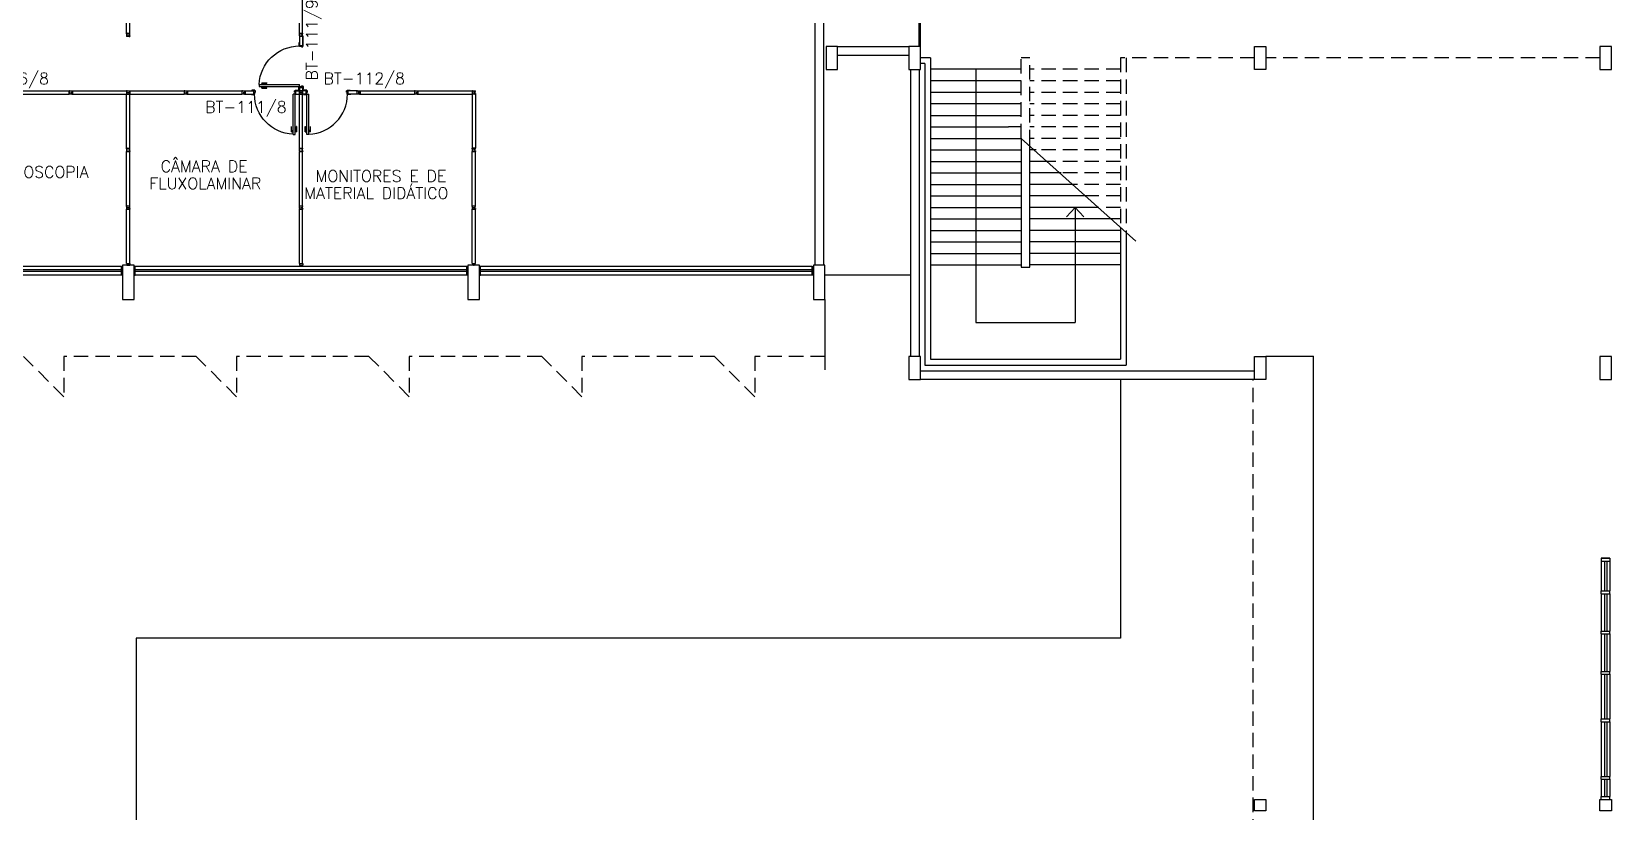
# Model space of a CAD drawing. Header units: millimetres. Extents: x 2069 to 2250, y 1124 to 1284.
# Drawn here: x 2178.63 to 2206.07, y 1182.09 to 1195.65 of the extents above; entities that cross this region are included whole.
import ezdxf

# ---------------------------------------------------------------- set-up
doc = ezdxf.new("R2010")
doc.units = ezdxf.units.MM
doc.linetypes.add('HIDDEN', pattern=[0.375, 0.25, -0.125])
for name, color, linetype in [('ALV', 2, 'Continuous'), ('DIV', 2, 'Continuous'), ('DIV2', 2, 'Continuous'), ('ENDEREÇO', 2, 'Continuous'), ('JANELA', 1, 'Continuous'), ('MACANETA', 1, 'Continuous'), ('PAVIMENTO', 1, 'Continuous'), ('PILARES', 3, 'Continuous'), ('PISO', 1, 'Continuous'), ('PORTA', 2, 'Continuous'), ('PROJ', 1, 'HIDDEN'), ('TEXTO', 2, 'Continuous')]:
    doc.layers.add(name, color=color, linetype=linetype)
doc.styles.add('UNB-100', font='simplex.shx', dxfattribs={"height": 0.2})

# ---------------------------------------------------------------- blocks, each defined once
blk = doc.blocks.new('DIV10')
for p, q in [((-0.0051, 0), (0.0051, 0)), ((0, -0.0051), (0, 0.0051)), ((0.0285, 0.0285), (0.9715, 0.0285)), ((0.0285, -0.0285), (0.0285, 0.0285)), ((0.9715, -0.0285), (0.9715, 0.0285)), ((0.9949, 0), (1.0051, 0)), ((1, -0.0051), (1, 0.0051)), ((0.0285, -0.0285), (0.9715, -0.0285))]:
    blk.add_line(p, q)
blk = doc.blocks.new('PL6')
for p, q in [((0, -0.1), (0, 0.1)), ((0, 0.1), (0.6, 0.1)), ((0.6, 0.1), (0.6, -0.1)), ((0.6, -0.1), (0, -0.1))]:
    blk.add_line(p, q)
blk = doc.blocks.new('MTT')
for p, q in [((-0.029, 0.018), (-0.029, 0.029)), ((-0.019, 0.029), (-0.029, 0.029)), ((-0.024, 0.018), (-0.029, 0.018)), ((-0.024, 0.018), (-0.024, -0.019)), ((-0.019, 0.024), (-0.019, 0.029)), ((-0.019, 0.024), (0.018, 0.024)), ((-0.005, 0), (0.005, 0)), ((0, -0.005), (0, 0.005)), ((0.018, 0.024), (0.018, 0.029)), ((0.018, 0.029), (0.029, 0.029)), ((0.024, 0.018), (0.029, 0.018)), ((0.024, 0.018), (0.024, -0.019)), ((0.029, 0.018), (0.029, 0.029)), ((-0.029, -0.019), (-0.024, -0.019)), ((-0.029, -0.019), (-0.029, -0.029)), ((-0.019, -0.029), (-0.029, -0.029)), ((0.018, -0.024), (-0.019, -0.024)), ((-0.019, -0.024), (-0.019, -0.029)), ((0.018, -0.024), (0.018, -0.029)), ((0.018, -0.029), (0.029, -0.029)), ((0.029, -0.019), (0.024, -0.019)), ((0.029, -0.019), (0.029, -0.029))]:
    blk.add_line(p, q)
blk = doc.blocks.new('IMTT')
for p, q in [((-0.005, 0), (0.005, 0)), ((0.029, 0.029), (0, 0.029)), ((0, -0.028), (0, 0.029)), ((0.029, -0.028), (0, -0.028))]:
    blk.add_line(p, q)
blk = doc.blocks.new('DOOR70')
at = {"layer": 'MACANETA', "color": 1}
for p, q in [((-0.015, -0.565), (-0.01, -0.565)), ((-0.015, -0.655), (-0.015, -0.565)), ((-0.015, -0.655), (0.012, -0.655)), ((-0.01, -0.655), (-0.01, -0.565)), ((-0.01, -0.635), (0.012, -0.635)), ((0.012, -0.663), (0.012, -0.628)), ((0.012, -0.628), (0.015, -0.628)), ((0.012, -0.663), (0.015, -0.663)), ((0.053, -0.628), (0.05, -0.628)), ((0.053, -0.663), (0.05, -0.663)), ((0.053, -0.663), (0.053, -0.628)), ((0.075, -0.635), (0.053, -0.635)), ((0.08, -0.655), (0.053, -0.655)), ((0.08, -0.565), (0.075, -0.565)), ((0.075, -0.655), (0.075, -0.565)), ((0.08, -0.655), (0.08, -0.565))]:
    blk.add_line(p, q, dxfattribs=at)
at = {"layer": 'PORTA'}
for p, q in [((0.015, -0.7), (0.015, 0)), ((0.015, 0), (0.05, 0)), ((0.05, -0.7), (0.05, 0)), ((0.05, -0.7), (0.015, -0.7))]:
    blk.add_line(p, q, dxfattribs=at)
at = {"layer": 'PORTA', "color": 1}
blk.add_arc((0.02, 0), 0.7, 272.4563, 0, dxfattribs=at)
blk = doc.blocks.new('PD10')
at = {"layer": 'DIV'}
for p, q in [((-1.005, 0), (-0.995, 0)), ((-1, -0.005), (-1, 0.005)), ((-0.972, -0.029), (-0.972, 0.028)), ((-0.972, 0.028), (-0.817, 0.028)), ((-0.863, 0.038), (-0.813, 0.038)), ((-0.863, 0.028), (-0.863, 0.038)), ((-0.817, 0.028), (-0.813, 0.028)), ((-0.817, 0.028), (-0.817, -0.029)), ((-0.813, 0.038), (-0.813, 0.028)), ((-0.813, 0.028), (-0.803, 0.028)), ((-0.803, 0.028), (-0.803, -0.007)), ((-0.103, 0.028), (-0.103, -0.007)), ((-0.093, 0.028), (-0.103, 0.028)), ((-0.093, 0.038), (-0.093, 0.028)), ((-0.043, 0.038), (-0.093, 0.038)), ((-0.088, 0.028), (-0.093, 0.028)), ((-0.088, 0.028), (-0.029, 0.028)), ((-0.088, 0.028), (-0.088, -0.029)), ((-0.043, 0.028), (-0.043, 0.038)), ((-0.029, -0.029), (-0.029, 0.028)), ((-0.005, 0), (0.005, 0)), ((0, -0.005), (0, 0.005)), ((-0.972, -0.029), (-0.817, -0.029)), ((-0.852, -0.039), (-0.852, -0.029)), ((-0.803, -0.039), (-0.852, -0.039)), ((-0.817, -0.029), (-0.803, -0.029)), ((-0.803, -0.007), (-0.792, -0.007)), ((-0.803, -0.029), (-0.803, -0.039)), ((-0.792, -0.029), (-0.803, -0.029)), ((-0.792, -0.007), (-0.792, -0.029)), ((-0.112, -0.007), (-0.112, -0.029)), ((-0.103, -0.007), (-0.112, -0.007)), ((-0.112, -0.029), (-0.103, -0.029)), ((-0.088, -0.029), (-0.103, -0.029)), ((-0.103, -0.029), (-0.103, -0.039)), ((-0.103, -0.039), (-0.052, -0.039)), ((-0.088, -0.029), (-0.029, -0.029)), ((-0.052, -0.039), (-0.052, -0.029))]:
    blk.add_line(p, q, dxfattribs=at)
at = {"layer": 'DIV', "rotation": 180.0000000051447}
blk.add_blockref('DOOR70', (-0.088, 0.028), dxfattribs=at)
blk = doc.blocks.new('PL4')
for p, q in [((0, 0.4), (0.2, 0.4)), ((0, 0), (0, 0.4)), ((0.2, 0.4), (0.2, 0)), ((0.2, 0), (0, 0))]:
    blk.add_line(p, q)

msp = doc.modelspace()

# ---------------------------------------------------------------- linework, layer by layer
at = {"layer": 'ALV'}
for p, q in [((2192.23825, 1198.89039), (2192.23825, 1191.59039)), ((2192.38825, 1198.89039), (2192.38825, 1191.59039)), ((2192.63325, 1195.39039), (2193.87276, 1195.39039)), ((2192.63325, 1195.24039), (2193.87276, 1195.24039)), ((2193.89776, 1194.99039), (2193.89776, 1190.00127)), ((2194.04776, 1194.99039), (2194.04776, 1190.00127)), ((2180.21325, 1191.41539), (2180.21325, 1191.56539)), ((2180.41325, 1191.56539), (2180.41325, 1191.41539)), ((2186.21325, 1191.41539), (2186.21325, 1191.56539)), ((2186.41325, 1191.56539), (2186.41325, 1191.41539)), ((2192.21325, 1191.41539), (2192.21325, 1191.56539)), ((2193.89776, 1191.41539), (2192.41325, 1191.41539)), ((2192.41325, 1190.99039), (2192.41325, 1189.76645)), ((2194.07276, 1189.75127), (2199.87301, 1189.75127)), ((2199.87301, 1189.60127), (2194.07276, 1189.60127)), ((2206.04801, 1186.49127), (2205.89801, 1186.49127))]:
    msp.add_line(p, q, dxfattribs=at)
at = {"layer": 'DIV', "color": 3}
for p, q in [((2205.89801, 1186.49127), (2206.04801, 1186.49127)), ((2205.89801, 1186.49127), (2205.89801, 1186.44127)), ((2206.04801, 1186.49127), (2206.04801, 1186.44127)), ((2205.89801, 1186.44127), (2206.04801, 1186.44127)), ((2205.89825, 1185.87627), (2205.89825, 1185.92627)), ((2205.89825, 1185.92627), (2206.04825, 1185.92627)), ((2205.89825, 1185.87627), (2206.04825, 1185.87627)), ((2206.04825, 1185.87627), (2206.04825, 1185.92627)), ((2205.89825, 1185.22627), (2206.04825, 1185.22627)), ((2205.89825, 1185.17627), (2205.89825, 1185.22627)), ((2205.89825, 1185.17627), (2206.04825, 1185.17627)), ((2206.04825, 1185.17627), (2206.04825, 1185.22627)), ((2205.89825, 1184.47627), (2205.89825, 1184.52627)), ((2205.89825, 1184.52627), (2206.04825, 1184.52627)), ((2205.89825, 1184.47627), (2206.04825, 1184.47627)), ((2206.04825, 1184.47627), (2206.04825, 1184.52627)), ((2205.89825, 1183.65127), (2205.89825, 1183.70127)), ((2205.89825, 1183.70127), (2206.04825, 1183.70127)), ((2205.89825, 1183.65127), (2206.04825, 1183.65127)), ((2206.04825, 1183.65127), (2206.04825, 1183.70127)), ((2205.89825, 1182.70127), (2206.04825, 1182.70127)), ((2205.89825, 1182.65127), (2205.89825, 1182.70127)), ((2205.89825, 1182.65127), (2206.04825, 1182.65127)), ((2206.04825, 1182.65127), (2206.04825, 1182.70127)), ((2205.89825, 1182.35127), (2206.04825, 1182.35127)), ((2205.89825, 1182.30127), (2205.89825, 1182.35127)), ((2205.89825, 1182.30127), (2206.04825, 1182.30127)), ((2206.04825, 1182.30127), (2206.04825, 1182.35127))]:
    msp.add_line(p, q, dxfattribs=at)
at = {"layer": 'DIV2'}
for p, q in [((2183.34175, 1195.56189), (2183.28475, 1195.56189)), ((2183.28475, 1195.56189), (2183.28475, 1195.40789)), ((2183.31835, 1195.59039), (2183.30815, 1195.59039)), ((2183.31325, 1195.59549), (2183.31325, 1195.58529)), ((2183.34175, 1195.56189), (2183.34175, 1195.40789)), ((2183.27475, 1195.45289), (2183.27475, 1195.40289)), ((2183.28475, 1195.45289), (2183.27475, 1195.45289)), ((2183.27475, 1195.40289), (2183.28475, 1195.40289)), ((2183.28475, 1195.40789), (2183.28475, 1195.40289)), ((2183.28475, 1195.40789), (2183.34175, 1195.40789)), ((2183.28475, 1195.40289), (2183.28475, 1195.39289)), ((2183.28475, 1195.39289), (2183.31975, 1195.39289)), ((2183.31975, 1195.39289), (2183.31975, 1195.38289)), ((2183.31975, 1195.38289), (2183.34175, 1195.38289)), ((2183.35175, 1195.44289), (2183.34175, 1195.44289)), ((2183.34175, 1195.40789), (2183.34175, 1195.39289)), ((2183.34175, 1195.39289), (2183.35175, 1195.39289)), ((2183.34175, 1195.38289), (2183.34175, 1195.39289)), ((2183.35175, 1195.39289), (2183.35175, 1195.44289)), ((2182.30815, 1194.59039), (2182.31835, 1194.59039)), ((2182.31325, 1194.59549), (2182.31325, 1194.58529)), ((2182.34175, 1194.61889), (2182.49575, 1194.61889)), ((2182.34175, 1194.61889), (2182.34175, 1194.56189)), ((2182.34175, 1194.56189), (2182.49575, 1194.56189)), ((2182.45075, 1194.56189), (2182.45075, 1194.55189)), ((2182.45075, 1194.55189), (2182.50075, 1194.55189)), ((2182.46075, 1194.62889), (2182.46075, 1194.61889)), ((2182.51075, 1194.62889), (2182.46075, 1194.62889)), ((2182.49575, 1194.61889), (2182.51075, 1194.61889)), ((2182.49575, 1194.56189), (2182.49575, 1194.61889)), ((2182.49575, 1194.56189), (2182.50075, 1194.56189)), ((2182.50075, 1194.56189), (2182.51075, 1194.56189)), ((2182.50075, 1194.55189), (2182.50075, 1194.56189)), ((2182.51075, 1194.61889), (2182.51075, 1194.62889)), ((2182.52075, 1194.61889), (2182.51075, 1194.61889)), ((2182.51075, 1194.59689), (2182.52075, 1194.59689)), ((2182.51075, 1194.56189), (2182.51075, 1194.59689)), ((2182.52075, 1194.59689), (2182.52075, 1194.61889)), ((2183.20075, 1194.61889), (2183.21075, 1194.61889)), ((2183.20075, 1194.59689), (2183.20075, 1194.61889)), ((2183.21075, 1194.59689), (2183.20075, 1194.59689)), ((2183.21075, 1194.62889), (2183.26075, 1194.62889)), ((2183.21075, 1194.61889), (2183.21075, 1194.62889)), ((2183.22575, 1194.61889), (2183.21075, 1194.61889)), ((2183.21075, 1194.56189), (2183.21075, 1194.59689)), ((2183.22075, 1194.56189), (2183.21075, 1194.56189)), ((2183.22575, 1194.56189), (2183.22075, 1194.56189)), ((2183.22075, 1194.55189), (2183.22075, 1194.56189)), ((2183.27075, 1194.55189), (2183.22075, 1194.55189)), ((2183.22575, 1194.61889), (2183.28475, 1194.61889)), ((2183.22575, 1194.56189), (2183.22575, 1194.61889)), ((2183.22575, 1194.56189), (2183.28475, 1194.56189)), ((2183.26075, 1194.62889), (2183.26075, 1194.61889)), ((2183.27075, 1194.56189), (2183.27075, 1194.55189)), ((2183.27475, 1194.68289), (2183.28475, 1194.68289)), ((2183.27475, 1194.63289), (2183.27475, 1194.68289)), ((2183.28475, 1194.63289), (2183.27475, 1194.63289)), ((2183.28475, 1194.69289), (2183.31975, 1194.69289)), ((2183.28475, 1194.68289), (2183.28475, 1194.69289)), ((2183.28475, 1194.67789), (2183.28475, 1194.68289)), ((2183.28475, 1194.67789), (2183.28475, 1194.61889)), ((2183.28475, 1194.67789), (2183.34175, 1194.67789)), ((2183.34175, 1194.61889), (2183.28475, 1194.61889)), ((2183.28475, 1194.61889), (2183.28475, 1194.56189)), ((2183.31835, 1194.59039), (2183.30815, 1194.59039)), ((2183.30815, 1194.59039), (2183.31835, 1194.59039)), ((2183.31835, 1194.59039), (2183.30815, 1194.59039)), ((2183.31325, 1194.59549), (2183.31325, 1194.58529)), ((2183.31325, 1194.59549), (2183.31325, 1194.58529)), ((2183.31325, 1194.59549), (2183.31325, 1194.58529)), ((2183.31975, 1194.70289), (2183.34175, 1194.70289)), ((2183.31975, 1194.69289), (2183.31975, 1194.70289)), ((2183.34175, 1194.70289), (2183.34175, 1194.69289)), ((2183.34175, 1194.67789), (2183.34175, 1194.69289)), ((2183.34175, 1194.69289), (2183.35175, 1194.69289)), ((2183.34175, 1194.67789), (2183.34175, 1194.61889)), ((2183.35175, 1194.64289), (2183.34175, 1194.64289)), ((2183.34175, 1194.61889), (2183.34175, 1194.56189)), ((2183.40075, 1194.61889), (2183.34175, 1194.61889)), ((2183.40075, 1194.56189), (2183.34175, 1194.56189)), ((2183.35175, 1194.69289), (2183.35175, 1194.64289)), ((2183.35575, 1194.56189), (2183.35575, 1194.55189)), ((2183.35575, 1194.55189), (2183.40575, 1194.55189)), ((2183.36575, 1194.62889), (2183.36575, 1194.61889)), ((2183.41575, 1194.62889), (2183.36575, 1194.62889)), ((2183.40075, 1194.61889), (2183.41575, 1194.61889)), ((2183.40075, 1194.56189), (2183.40075, 1194.61889)), ((2183.40075, 1194.56189), (2183.40575, 1194.56189)), ((2183.40575, 1194.56189), (2183.41575, 1194.56189)), ((2183.40575, 1194.55189), (2183.40575, 1194.56189)), ((2183.41575, 1194.61889), (2183.41575, 1194.62889)), ((2183.42575, 1194.61889), (2183.41575, 1194.61889)), ((2183.41575, 1194.59689), (2183.42575, 1194.59689)), ((2183.41575, 1194.56189), (2183.41575, 1194.59689)), ((2183.42575, 1194.59689), (2183.42575, 1194.61889)), ((2184.10575, 1194.61889), (2184.11575, 1194.61889)), ((2184.10575, 1194.59689), (2184.10575, 1194.61889)), ((2184.11575, 1194.59689), (2184.10575, 1194.59689)), ((2184.11575, 1194.62889), (2184.16575, 1194.62889)), ((2184.11575, 1194.61889), (2184.11575, 1194.62889)), ((2184.13075, 1194.61889), (2184.11575, 1194.61889)), ((2184.11575, 1194.56189), (2184.11575, 1194.59689)), ((2184.12575, 1194.56189), (2184.11575, 1194.56189)), ((2184.13075, 1194.56189), (2184.12575, 1194.56189)), ((2184.12575, 1194.55189), (2184.12575, 1194.56189)), ((2184.17575, 1194.55189), (2184.12575, 1194.55189)), ((2184.28475, 1194.61889), (2184.13075, 1194.61889)), ((2184.13075, 1194.56189), (2184.13075, 1194.61889)), ((2184.28475, 1194.56189), (2184.13075, 1194.56189)), ((2184.16575, 1194.62889), (2184.16575, 1194.61889)), ((2184.17575, 1194.56189), (2184.17575, 1194.55189)), ((2184.28475, 1194.61889), (2184.28475, 1194.56189)), ((2184.31835, 1194.59039), (2184.30815, 1194.59039)), ((2184.31325, 1194.59549), (2184.31325, 1194.58529))]:
    msp.add_line(p, q, dxfattribs=at)
at = {"layer": 'JANELA'}
for p, q in [((2194.05276, 1195.39039), (2194.05276, 1198.12039)), ((2194.07276, 1195.39039), (2194.07276, 1198.12039)), ((2180.19325, 1191.56539), (2174.43325, 1191.56539)), ((2180.19325, 1191.50539), (2174.43325, 1191.50539)), ((2180.19325, 1191.47539), (2174.43325, 1191.47539)), ((2186.19325, 1191.56539), (2180.43325, 1191.56539)), ((2186.19325, 1191.50539), (2180.43325, 1191.50539)), ((2186.19325, 1191.47539), (2180.43325, 1191.47539)), ((2192.19325, 1191.56539), (2186.43325, 1191.56539)), ((2192.19325, 1191.50539), (2186.43325, 1191.50539)), ((2192.19325, 1191.47539), (2186.43325, 1191.47539)), ((2180.19325, 1191.41539), (2174.43325, 1191.41539)), ((2186.19325, 1191.41539), (2180.43325, 1191.41539)), ((2192.19325, 1191.41539), (2186.43325, 1191.41539)), ((2205.89801, 1186.44127), (2205.89825, 1185.92627)), ((2205.95301, 1186.44127), (2205.95325, 1185.92627)), ((2205.99301, 1186.44127), (2205.99325, 1185.92627)), ((2206.04801, 1186.44127), (2206.04825, 1185.92627)), ((2205.89825, 1185.87627), (2205.89825, 1185.22627)), ((2205.95325, 1185.87627), (2205.95325, 1185.22627)), ((2205.99325, 1185.87627), (2205.99325, 1185.22627)), ((2206.04825, 1185.87627), (2206.04825, 1185.22627)), ((2205.89825, 1185.17627), (2205.89825, 1184.52627)), ((2205.95325, 1185.17627), (2205.95325, 1184.52627)), ((2205.99325, 1185.17627), (2205.99325, 1184.52627)), ((2206.04825, 1185.17627), (2206.04825, 1184.52627)), ((2205.89825, 1184.47627), (2205.89825, 1183.70127)), ((2205.95325, 1184.47627), (2205.95325, 1183.70127)), ((2205.99325, 1184.47627), (2205.99325, 1183.70127)), ((2206.04825, 1184.47627), (2206.04825, 1183.70127)), ((2205.89825, 1183.65127), (2205.89825, 1182.70127)), ((2205.95325, 1183.65127), (2205.95325, 1182.70127)), ((2205.99325, 1183.65127), (2205.99325, 1182.70127)), ((2206.04825, 1183.65127), (2206.04825, 1182.70127)), ((2205.89825, 1182.65127), (2205.89825, 1182.35127)), ((2205.95325, 1182.65127), (2205.95325, 1182.35127)), ((2205.99325, 1182.65127), (2205.99325, 1182.35127)), ((2206.04825, 1182.65127), (2206.04825, 1182.35127))]:
    msp.add_line(p, q, dxfattribs=at)
at = {"layer": 'JANELA', "color": 3}
for p, q in [((2180.19325, 1191.56539), (2180.21325, 1191.56539)), ((2180.19325, 1191.41539), (2180.19325, 1191.56539)), ((2180.43325, 1191.56539), (2180.41325, 1191.56539)), ((2180.43325, 1191.41539), (2180.43325, 1191.56539)), ((2186.19325, 1191.56539), (2186.21325, 1191.56539)), ((2186.19325, 1191.41539), (2186.19325, 1191.56539)), ((2186.43325, 1191.56539), (2186.41325, 1191.56539)), ((2186.43325, 1191.41539), (2186.43325, 1191.56539)), ((2192.19325, 1191.56539), (2192.21325, 1191.56539)), ((2192.19325, 1191.41539), (2192.19325, 1191.56539)), ((2180.21325, 1191.41539), (2180.19325, 1191.41539)), ((2180.41325, 1191.41539), (2180.43325, 1191.41539)), ((2186.21325, 1191.41539), (2186.19325, 1191.41539)), ((2186.41325, 1191.41539), (2186.43325, 1191.41539)), ((2192.21325, 1191.41539), (2192.19325, 1191.41539))]:
    msp.add_line(p, q, dxfattribs=at)
at = {"layer": 'PAVIMENTO'}
for p, q in [((2200.07301, 1190.00312), (2200.89825, 1190.00312)), ((2200.89825, 1166.05627), (2200.89825, 1190.00312)), ((2197.54776, 1189.60127), (2197.54776, 1185.10127)), ((2180.44825, 1185.10127), (2180.44825, 1174.28127)), ((2197.54776, 1185.10127), (2180.44825, 1185.10127))]:
    msp.add_line(p, q, dxfattribs=at)
at = {"layer": 'PILARES'}
for points in [[(2200.07325, 1182.30127), (2200.07325, 1182.10127), (2199.87325, 1182.10127), (2199.87325, 1182.30127)], [(2206.07325, 1182.30127), (2206.07325, 1182.10127), (2205.87325, 1182.10127), (2205.87325, 1182.30127)]]:
    msp.add_lwpolyline(points, close=True, dxfattribs=at)
at = {"layer": 'PISO', "color": 1}
for p, q in [((2194.24776, 1195.19223), (2194.07276, 1195.19223)), ((2194.14776, 1195.09223), (2194.07276, 1195.09223)), ((2194.14776, 1195.09223), (2194.14776, 1189.85127)), ((2194.24776, 1195.19223), (2194.24776, 1189.95127)), ((2195.82276, 1194.99223), (2194.24776, 1194.99223)), ((2195.03526, 1194.99223), (2195.03526, 1191.59223)), ((2195.82276, 1194.79223), (2194.24776, 1194.79223)), ((2195.82276, 1194.59223), (2194.24776, 1194.59223)), ((2195.82276, 1194.39223), (2194.24776, 1194.39223)), ((2194.24776, 1194.19223), (2195.82276, 1194.19223)), ((2194.24776, 1193.99223), (2195.60135, 1193.99223)), ((2194.24776, 1193.79223), (2195.82276, 1193.79223)), ((2195.82276, 1193.79351), (2195.82276, 1191.55127)), ((2195.82276, 1193.79223), (2197.81242, 1192.00775)), ((2195.97276, 1191.55127), (2195.97276, 1193.68995)), ((2194.24776, 1193.59223), (2195.82276, 1193.59223)), ((2194.24776, 1193.39223), (2195.82276, 1193.39223)), ((2196.07962, 1193.59223), (2195.97276, 1193.59223)), ((2196.29834, 1193.39223), (2195.97276, 1193.39223)), ((2194.24776, 1193.19223), (2195.82276, 1193.19223)), ((2196.51706, 1193.19223), (2195.97276, 1193.19223)), ((2194.24776, 1192.99223), (2195.82276, 1192.99223)), ((2196.73578, 1192.99223), (2195.97276, 1192.99223)), ((2194.24776, 1192.79223), (2195.82276, 1192.79223)), ((2194.24776, 1192.59223), (2195.82276, 1192.59223)), ((2196.9545, 1192.79223), (2195.97276, 1192.79223)), ((2197.17322, 1192.59223), (2195.97276, 1192.59223)), ((2196.76026, 1192.59223), (2196.6089, 1192.42906)), ((2196.76026, 1192.59223), (2196.76026, 1190.59223)), ((2196.76026, 1192.59223), (2196.91162, 1192.42906)), ((2194.24776, 1192.39223), (2195.82276, 1192.39223)), ((2197.39195, 1192.39223), (2195.97276, 1192.39223)), ((2197.54776, 1192.24976), (2197.54776, 1189.95127)), ((2194.24776, 1192.19223), (2195.82276, 1192.19223)), ((2194.24776, 1191.99223), (2195.82276, 1191.99223)), ((2197.54776, 1192.19223), (2195.97276, 1192.19223)), ((2197.54776, 1191.99223), (2195.97276, 1191.99223)), ((2197.64776, 1192.15832), (2197.64776, 1189.85127)), ((2194.24776, 1191.79223), (2195.82276, 1191.79223)), ((2197.54776, 1191.79223), (2195.97276, 1191.79223)), ((2194.24776, 1191.59223), (2195.82276, 1191.59223)), ((2195.03526, 1191.59223), (2195.03526, 1190.59223)), ((2195.82276, 1191.55127), (2195.97276, 1191.55127)), ((2197.54776, 1191.59223), (2195.97276, 1191.59223)), ((2195.03526, 1190.59223), (2196.76026, 1190.59223)), ((2194.14776, 1189.85127), (2197.64776, 1189.85127)), ((2194.24776, 1189.95127), (2197.54776, 1189.95127))]:
    msp.add_line(p, q, dxfattribs=at)
at = {"layer": 'PROJ'}
for p, q in [((2195.97276, 1195.19223), (2195.82276, 1195.19223)), ((2195.82276, 1193.79351), (2195.82276, 1195.19223)), ((2195.97276, 1193.68995), (2195.97276, 1195.19223)), ((2197.54776, 1194.99223), (2195.97276, 1194.99223)), ((2197.54776, 1195.19223), (2197.54776, 1192.24976)), ((2199.87301, 1195.19223), (2197.54776, 1195.19223)), ((2197.64776, 1195.19223), (2197.64776, 1192.15832)), ((2205.87325, 1195.19223), (2200.07301, 1195.19223)), ((2197.54776, 1194.79223), (2195.97276, 1194.79223)), ((2197.54776, 1194.59223), (2195.97276, 1194.59223)), ((2197.54776, 1194.39223), (2195.97276, 1194.39223)), ((2197.54776, 1194.19223), (2195.97276, 1194.19223)), ((2195.82276, 1193.99223), (2195.60135, 1193.99223)), ((2197.54776, 1193.99223), (2195.97276, 1193.99223)), ((2197.54776, 1193.79223), (2195.97276, 1193.79223)), ((2197.54776, 1193.59223), (2196.07962, 1193.59223)), ((2197.54776, 1193.39223), (2196.29834, 1193.39223)), ((2197.54776, 1193.19223), (2196.51706, 1193.19223)), ((2197.54776, 1192.99223), (2196.73578, 1192.99223)), ((2197.54776, 1192.79223), (2196.9545, 1192.79223)), ((2197.54776, 1192.59223), (2197.17322, 1192.59223)), ((2197.54776, 1192.39223), (2197.39195, 1192.39223)), ((2182.19325, 1189.30127), (2181.49325, 1190.00127)), ((2199.85325, 1167.08127), (2199.85325, 1189.60127))]:
    msp.add_line(p, q, dxfattribs=at)
msp.add_lwpolyline([(2192.41325, 1190.00127), (2191.19325, 1190.00127), (2191.19325, 1189.30127), (2190.49325, 1190.00127), (2188.19325, 1190.00127), (2188.19325, 1189.30127), (2187.49325, 1190.00127), (2185.19325, 1190.00127), (2185.19325, 1189.30127), (2184.49325, 1190.00127), (2182.19325, 1190.00127), (2182.19325, 1189.30127), (2182.19325, 1189.30127), (2181.49325, 1190.00127), (2179.19325, 1190.00127), (2179.19325, 1189.30127), (2178.49325, 1190.00127)], dxfattribs=at)

# ---------------------------------------------------------------- block references
at = {"layer": 'DIV', "xscale": -1}
for name, p, rotation in [('PD10', (2183.31325, 1194.59039), 90), ('DOOR70', (2183.22575, 1194.56189), 359.9999999948553)]:
    msp.add_blockref(name, p, dxfattribs=dict(at, rotation=rotation))
at = {"layer": 'DIV'}
msp.add_blockref('DOOR70', (2183.40075, 1194.56189), dxfattribs=at)
at = {"layer": 'DIV2', "xscale": -1}
for name, p, rotation in [('DIV10', (2180.31325, 1195.59039), 270), ('DIV10', (2183.31325, 1195.59039), 270), ('DIV10', (2183.31325, 1195.59039), 270), ('MTT', (2180.31325, 1195.59039), 180), ('MTT', (2183.31325, 1195.59039), 180), ('MTT', (2183.31325, 1195.59039), 180), ('DIV10', (2178.31325, 1194.59039), 180), ('MTT', (2179.31325, 1194.59039), 180), ('DIV10', (2179.31325, 1194.59039), 180), ('MTT', (2180.31325, 1194.59039), 180), ('DIV10', (2180.31325, 1193.59039), 270), ('DIV10', (2180.31325, 1194.59039), 180), ('MTT', (2181.31325, 1194.59039), 180), ('DIV10', (2181.31325, 1194.59039), 180), ('MTT', (2182.31325, 1194.59039), 180), ('MTT', (2183.31325, 1194.59039), 180), ('DIV10', (2183.31325, 1193.59039), 270), ('MTT', (2184.31325, 1194.59039), 180), ('DIV10', (2184.31325, 1194.59039), 180), ('MTT', (2185.31325, 1194.59039), 180), ('DIV10', (2185.31325, 1194.59039), 180), ('MTT', (2186.31325, 1194.59039), 180), ('DIV10', (2186.31325, 1194.59039), 90), ('MTT', (2180.31325, 1193.59039), 180), ('MTT', (2183.31325, 1193.59039), 180), ('MTT', (2186.31325, 1193.59039), 180), ('DIV10', (2180.31325, 1192.59039), 270), ('DIV10', (2183.31325, 1192.59039), 270), ('DIV10', (2186.31325, 1192.59039), 270), ('MTT', (2180.31325, 1192.59039), 180), ('DIV10', (2180.31325, 1191.59039), 270), ('MTT', (2183.31325, 1192.59039), 180), ('DIV10', (2183.31325, 1191.59039), 270), ('MTT', (2186.31325, 1192.59039), 180), ('DIV10', (2186.31325, 1191.59039), 270), ('IMTT', (2180.31325, 1191.59039), 270), ('IMTT', (2183.31325, 1191.59039), 270)]:
    msp.add_blockref(name, p, dxfattribs=dict(at, rotation=rotation))
at = {"layer": 'PILARES', "xscale": -1}
for p in [(2192.63325, 1194.99039), (2194.07276, 1194.99039), (2206.07325, 1194.99039), (2194.07276, 1189.60127), (2206.07325, 1189.60127)]:
    msp.add_blockref('PL4', p, dxfattribs=at)
at = {"layer": 'PILARES'}
for p in [(2199.87301, 1194.99039), (2199.87301, 1189.60127)]:
    msp.add_blockref('PL4', p, dxfattribs=at)
at = {"layer": 'PILARES', "xscale": -1, "rotation": 90}
for p in [(2180.31325, 1191.59039), (2186.31325, 1191.59039), (2192.31325, 1191.59039)]:
    msp.add_blockref('PL6', p, dxfattribs=at)

# ---------------------------------------------------------------- texts
at = {"layer": 'ENDEREÇO', "style": 'UNB-100'}
msp.add_text('BT-111/9', height=0.2, rotation=90, dxfattribs=at).set_placement((2183.60012, 1194.79755))
for s, p in [('BT-106/8', (2177.52075, 1194.7328)), ('BT-112/8', (2183.70354, 1194.7328)), ('BT-111/8', (2181.64852, 1194.23713))]:
    msp.add_text(s, height=0.2, dxfattribs=at).set_placement(p)
at = {"layer": 'TEXTO', "style": 'UNB-100'}
for s, p in [('CÂMARA DE', (2180.87579, 1193.20631)), ('MICROSCOPIA', (2177.85669, 1193.10634)), ('FLUXOLAMINAR', (2180.67921, 1192.90835)), ('MONITORES E DE ', (2183.56694, 1193.03671)), ('MATERIAL DIDÁTICO', (2183.37036, 1192.73875))]:
    msp.add_text(s, height=0.2, dxfattribs=at).set_placement(p)

doc.saveas('drawing.dxf')
